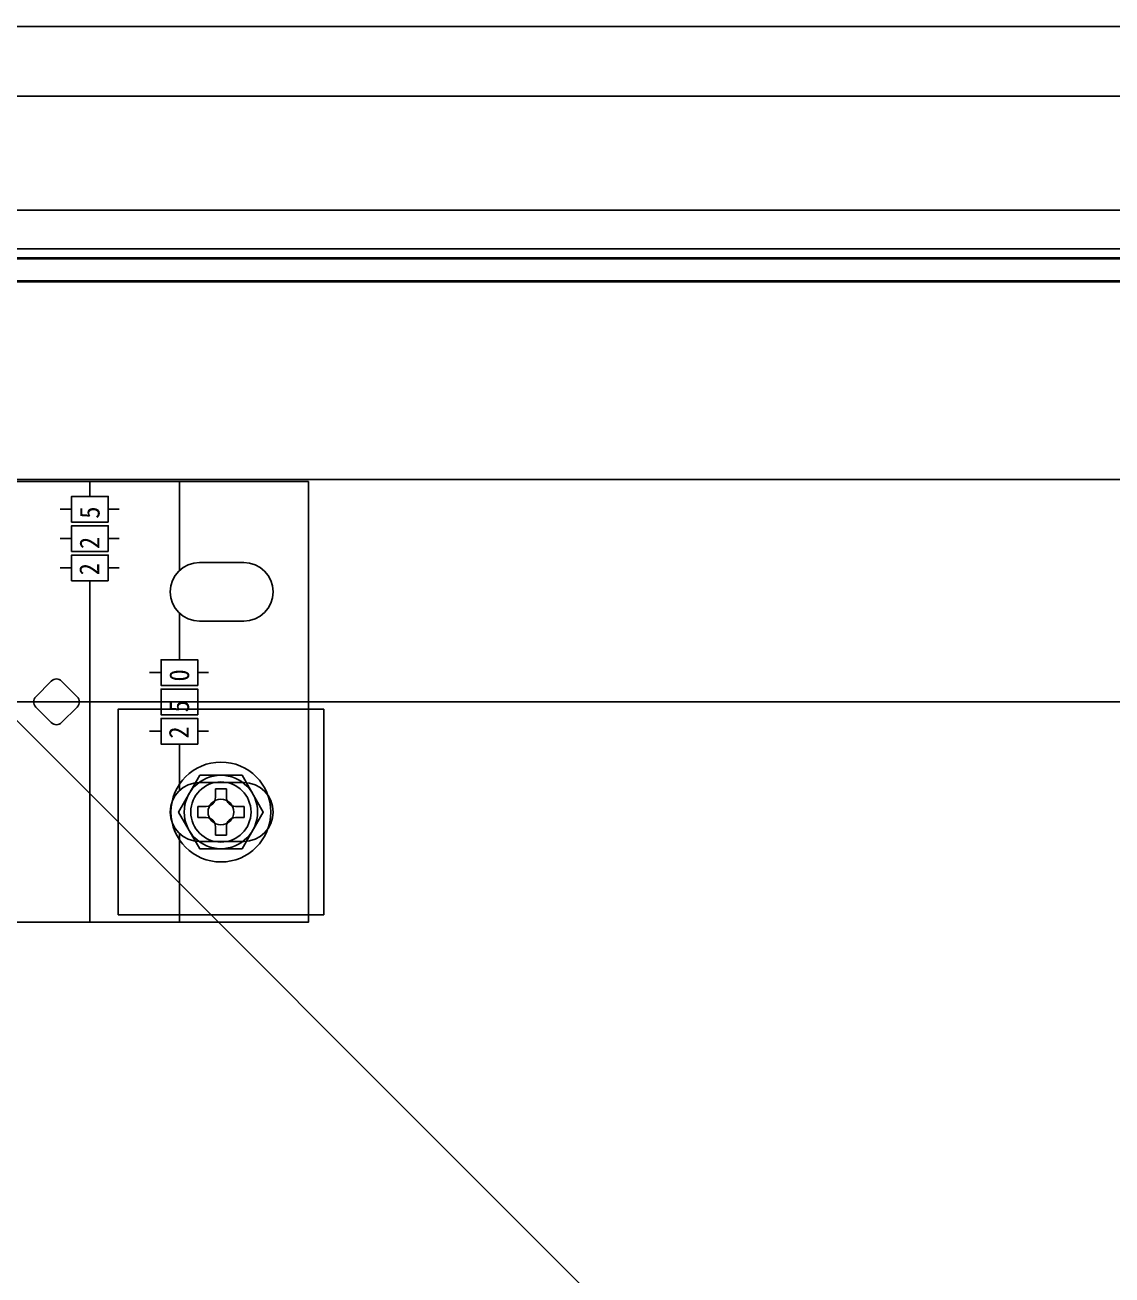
# Model space of a CAD drawing. Units: millimetres, scale not verified. Extents: x -875 to 875, y -1299 to 1293.
# Drawn here: x -97.6 to 50.5, y 768.1 to 938.4 of the extents above; entities that cross this region are included whole.
import ezdxf
from ezdxf.enums import TextEntityAlignment as Align

# ---------------------------------------------------------------- set-up
doc = ezdxf.new("R2010")
doc.units = ezdxf.units.MM
doc.header["$LTSCALE"] = 8
for name, color, linetype in [('0-3_YKK_12', 2, 'Continuous'), ('0-4_YKK_13', 4, 'Continuous'), ('0-7_YSS_K', 3, 'Continuous')]:
    doc.layers.add(name, color=color, linetype=linetype)
doc.styles.add('ＭＳ ゴシック', font='')
doc.styles.get('ＭＳ ゴシック').set_extended_font_data('MS Gothic')

msp = doc.modelspace()

# ---------------------------------------------------------------- linework, layer by layer
at = {"layer": '0-3_YKK_12'}
for p, q in [((-201.228, 946.2), (-1.228, 746.2)), ((830, 938.2), (-190.728, 938.2)), ((830, 913.2), (-190.728, 913.2)), ((133.772, 907.9), (-153.228, 907.9)), ((133.772, 906.7), (-153.228, 906.7)), ((133.772, 903.4), (-153.228, 903.4)), ((133.772, 876.5), (-153.228, 876.5))]:
    msp.add_line(p, q, dxfattribs=at)
at = {"layer": '0-4_YKK_13'}
for p, q in [((-199.928, 876.2), (-58.928, 876.2)), ((-88.728, 876.2), (-88.728, 874.2)), ((-88.728, 875.235), (-88.728, 874.2)), ((-76.528, 876.2), (-76.528, 864.105)), ((-92.788, 872.45), (-91.228, 872.45)), ((-86.228, 872.45), (-84.753, 872.45)), ((-92.788, 868.45), (-91.228, 868.45)), ((-86.228, 868.45), (-84.753, 868.45)), ((-73.778, 865.2), (-67.778, 865.2)), ((-92.788, 864.45), (-91.228, 864.45)), ((-86.228, 864.45), (-84.753, 864.45)), ((-88.728, 862.746), (-88.728, 861.576)), ((-88.728, 862.7), (-88.728, 816.2)), ((-76.528, 858.295), (-76.528, 851.95)), ((-73.778, 857.2), (-67.778, 857.2)), ((-76.528, 853.95), (-76.528, 851.95)), ((-76.528, 852.985), (-76.528, 851.95)), ((-80.588, 850.2), (-79.028, 850.2)), ((-74.028, 850.2), (-72.553, 850.2)), ((-96.107, 846.907), (-93.985, 849.028)), ((-92.571, 849.028), (-90.45, 846.907)), ((-93.985, 843.372), (-96.107, 845.493)), ((-90.45, 845.493), (-92.571, 843.372)), ((-90.157, 846.2), (-58.928, 846.2)), ((-80.588, 846.2), (-79.028, 846.2)), ((-74.028, 846.2), (-72.553, 846.2)), ((-80.588, 842.2), (-79.028, 842.2)), ((-74.028, 842.2), (-72.553, 842.2)), ((-76.528, 840.45), (-76.528, 834.105)), ((-76.528, 840.45), (-76.528, 839.279)), ((-73.778, 835.2), (-67.778, 835.2)), ((-71.628, 834.35), (-71.628, 833.2)), ((-71.628, 834.35), (-70.128, 834.35)), ((-70.128, 833.2), (-70.128, 834.35)), ((-74.028, 831.95), (-74.028, 830.45)), ((-72.878, 831.95), (-74.028, 831.95)), ((-67.728, 831.95), (-68.878, 831.95)), ((-67.728, 830.45), (-67.728, 831.95)), ((-74.028, 830.45), (-72.878, 830.45)), ((-68.878, 830.45), (-67.728, 830.45)), ((-76.528, 828.295), (-76.528, 816.2)), ((-71.628, 829.2), (-71.628, 828.05)), ((-73.778, 827.2), (-67.778, 827.2))]:
    msp.add_line(p, q, dxfattribs=at)
for points in [[(139.772, 906.55), (139.772, 903.55), (-159.228, 903.55), (-159.228, 906.55)], [(-86.228, 870.7), (-86.228, 874.2), (-91.228, 874.2), (-91.228, 870.7)], [(-86.228, 866.7), (-86.228, 870.2), (-91.228, 870.2), (-91.228, 866.7)], [(-86.228, 862.7), (-86.228, 866.2), (-91.228, 866.2), (-91.228, 862.7)], [(-74.028, 848.45), (-74.028, 851.95), (-79.028, 851.95), (-79.028, 848.45)], [(-74.028, 844.45), (-74.028, 847.95), (-79.028, 847.95), (-79.028, 844.45)], [(-84.878, 817.2), (-56.878, 817.2), (-56.878, 845.2), (-84.878, 845.2)], [(-74.028, 840.45), (-74.028, 843.95), (-79.028, 843.95), (-79.028, 840.45)], [(-73.765, 836.2), (-76.652, 831.2), (-73.765, 826.2), (-67.991, 826.2), (-65.105, 831.2), (-67.991, 836.2)]]:
    msp.add_lwpolyline(points, close=True, dxfattribs=at)
for points in [[(-199.928, 876.2), (-199.928, 816.2), (-58.928, 816.2), (-58.928, 876.2)], [(-71.628, 828.05), (-70.128, 828.05), (-70.128, 829.2)]]:
    msp.add_lwpolyline(points, dxfattribs=at)
for radius in [6.8, 5, 4.1, 1.75]:
    msp.add_circle((-70.878, 831.2), radius, dxfattribs=at)
for centre, radius, start, end in [((-73.778, 861.2), 4, 90, 270), ((-67.778, 861.2), 4, 270, 90), ((-93.278, 848.321), 1, 45, 135), ((-95.4, 846.2), 1, 135, 225), ((-91.157, 846.2), 1, 315, 45), ((-93.278, 844.079), 1, 225, 315), ((-73.778, 831.2), 4, 90, 270), ((-67.778, 831.2), 4, 270, 90), ((-72.878, 833.2), 1.25, 270, 0), ((-68.878, 833.2), 1.25, 180, 270), ((-72.878, 829.2), 1.25, 0, 90), ((-68.878, 829.2), 1.25, 90, 180)]:
    msp.add_arc(centre, radius, start, end, dxfattribs=at)
at = {"layer": '0-7_YSS_K'}
for p, q in [((-183.728, 928.7), (830, 928.7)), ((-101.228, 846.2), (833, 846.2))]:
    msp.add_line(p, q, dxfattribs=at)

# ---------------------------------------------------------------- texts
at = {"layer": '0-4_YKK_13', "style": 'ＭＳ ゴシック', "width": 0.9}
for s, p in [('5', (-86.588, 871.157)), ('2', (-86.607, 867.02)), ('2', (-86.646, 863.444)), ('0', (-74.388, 848.982)), ('5', (-74.407, 844.77)), ('2', (-74.446, 841.194))]:
    msp.add_text(s, height=2.711, rotation=90, dxfattribs=at).set_placement(p, align=Align.BOTTOM_LEFT)

doc.saveas('drawing.dxf')
